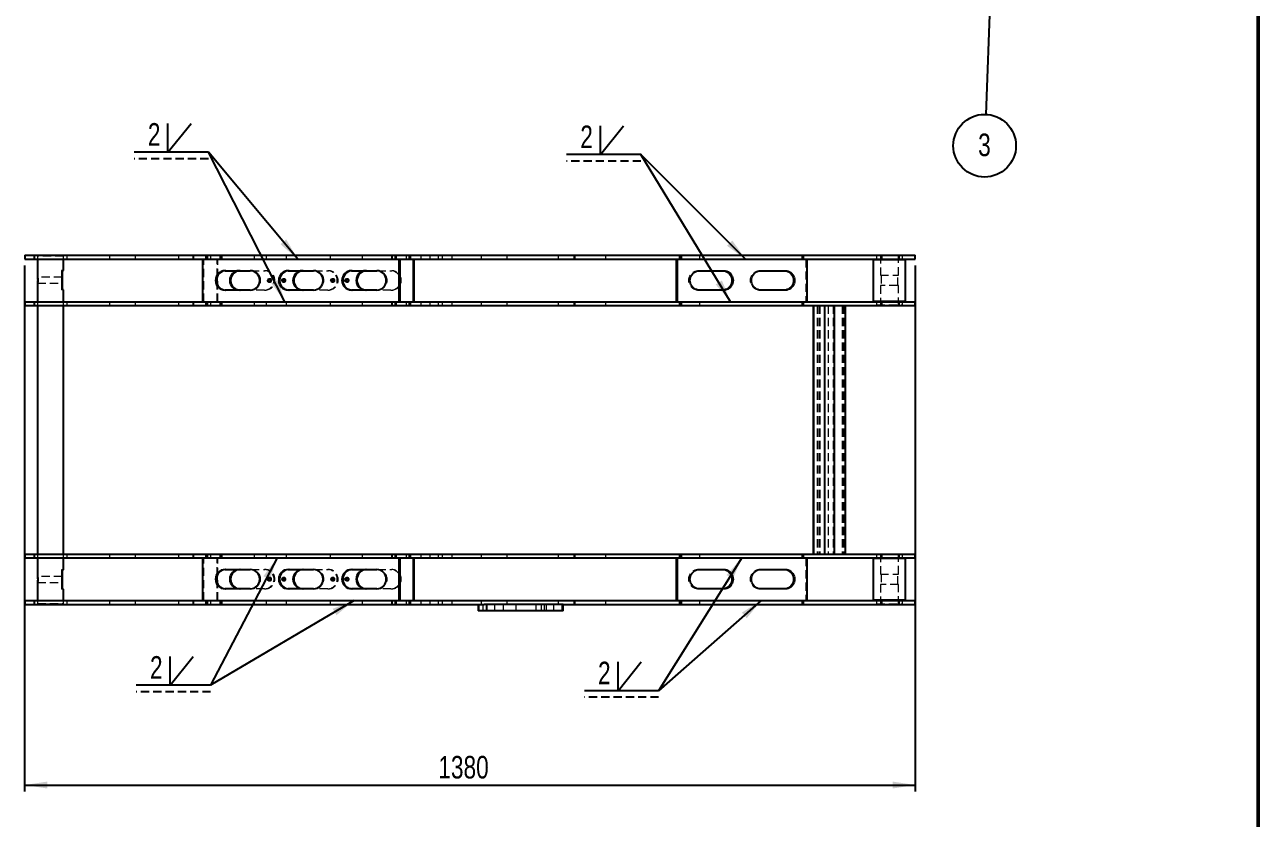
# Model space of a CAD drawing. Header units: millimetres. Extents: x 0 to 1847, y 0 to 674.
# Drawn here: x 396.8 to 588, y 145.8 to 268.8 of the extents above; entities that cross this region are included whole.
import ezdxf

# ---------------------------------------------------------------- set-up
doc = ezdxf.new("R2010")
doc.units = ezdxf.units.MM
doc.linetypes.add('HIDDEN', pattern=[1.905, 1.27, -0.635])
doc.layers.add('FORMATO', color=7, linetype='Continuous')
doc.styles.add('SLDTEXTSTYLE0', font='TXT', dxfattribs={"width": 0.75})
doc.dimstyles.new('SLDDIMSTYLE0', dxfattribs={"dimtxt": 3.5, "dimasz": 3.5, "dimexe": 0, "dimexo": 0.0625, "dimgap": 0.875, "dimtad": 1, "dimdec": 1, "dimlfac": 10, "dimrnd": 1e-09, "dimzin": 12, "dimdsep": 46, "dimtxsty": 'SLDTEXTSTYLE0', "dimsah": 1, "dimcen": 0.09, "dimadec": 0, "dimazin": 3, "dimtfac": 1, "dimtdec": 1, "dimtofl": 0, "dimtmove": 0, "dimatfit": 3, "dimfxl": 1, "dimfrac": 2, "dimtolj": 1, "dimtzin": 12, "dimarcsym": 0})
doc.dimstyles.new('SLDDIMSTYLE2', dxfattribs={"dimtxt": 0.18, "dimasz": 3.5, "dimexe": 0, "dimexo": 0.0625, "dimgap": 0, "dimtad": 0, "dimtih": 1, "dimtoh": 1, "dimdec": 0, "dimrnd": 1e-09, "dimzin": 0, "dimdsep": 46, "dimtxsty": 'Standard', "dimsah": 1, "dimcen": 0.09, "dimadec": 0, "dimazin": 0, "dimtfac": 3.5, "dimtdec": 0, "dimtofl": 0, "dimtmove": 0, "dimatfit": 3, "dimfxl": 1, "dimfrac": 2, "dimtolj": 1, "dimtzin": 0, "dimarcsym": 0})

# ---------------------------------------------------------------- blocks, each defined once
blk = doc.blocks.new('SW_NOTE_0_10')
at = {"layer": 'FORMATO', "color": 0}
blk.add_circle((-0.18, -4.85), 4.86, dxfattribs=at)
at = {"layer": 'FORMATO', "color": 0, "insert": (-0.21, -2.97), "char_height": 3.5, "attachment_point": 2, "style": 'SLDTEXTSTYLE0'}
blk.add_mtext('3', dxfattribs=at)
blk = doc.blocks.new('_D_10')
at = {"layer": 'FORMATO', "color": 7, "transparency": 16777216}
for p, q in [((396.81, 231.43), (396.81, 149.93)), ((534.81, 231.43), (534.81, 149.93)), ((396.81, 150.93), (534.81, 150.93))]:
    blk.add_line(p, q, dxfattribs=at)
for points in [[(396.81, 150.93), (400.31, 150.39), (400.31, 151.46)], [(534.81, 150.93), (531.31, 151.46), (531.31, 150.39)]]:
    blk.add_solid(points, dxfattribs=at)
at = {"layer": 'FORMATO', "color": 7, "transparency": 16777216, "insert": (460.91, 155.44), "char_height": 3.5, "attachment_point": 1, "style": 'SLDTEXTSTYLE0'}
blk.add_mtext('1380', dxfattribs=at)
blk = doc.blocks.new('SW_SYMBOL_WELD_BUSB')
at = {"layer": 'FORMATO', "color": 0}
for q in [(200, 1000), (1000, 1000)]:
    blk.add_line((200, 0), q, dxfattribs=at)
blk = doc.blocks.new('SW_WELDSYMBOL_22')
at = {"layer": 'FORMATO', "color": 0}
blk.add_line((0, 0), (-11.51, 0), dxfattribs=at)
at = {"layer": 'FORMATO', "color": 0, "linetype": 'HIDDEN'}
blk.add_line((0, -1), (-11.51, -1), dxfattribs=at)
at = {"layer": 'FORMATO', "color": 0, "xscale": 0.004470703125, "yscale": 0.004470703125, "zscale": 0.004470703125}
blk.add_blockref('SW_SYMBOL_WELD_BUSB', (-7.17, 0), dxfattribs=at)
at = {"layer": 'FORMATO', "color": 0, "insert": (-9.39, 4.51), "char_height": 3.5, "attachment_point": 1, "style": 'SLDTEXTSTYLE0'}
blk.add_mtext('2', dxfattribs=at)
blk = doc.blocks.new('SW_WELDSYMBOL_23')
at = {"layer": 'FORMATO', "color": 0}
blk.add_line((0, 0), (-11.51, 0), dxfattribs=at)
at = {"layer": 'FORMATO', "color": 0, "linetype": 'HIDDEN'}
blk.add_line((0, -1), (-11.51, -1), dxfattribs=at)
at = {"layer": 'FORMATO', "color": 0, "xscale": 0.004470703125, "yscale": 0.004470703125, "zscale": 0.004470703125}
blk.add_blockref('SW_SYMBOL_WELD_BUSB', (-7.17, 0), dxfattribs=at)
at = {"layer": 'FORMATO', "color": 0, "insert": (-9.39, 4.51), "char_height": 3.5, "attachment_point": 1, "style": 'SLDTEXTSTYLE0'}
blk.add_mtext('2', dxfattribs=at)
blk = doc.blocks.new('SW_WELDSYMBOL_24')
at = {"layer": 'FORMATO', "color": 0}
blk.add_line((0, 0), (-11.51, 0), dxfattribs=at)
at = {"layer": 'FORMATO', "color": 0, "linetype": 'HIDDEN'}
blk.add_line((0, -1), (-11.51, -1), dxfattribs=at)
at = {"layer": 'FORMATO', "color": 0, "xscale": 0.004470703125, "yscale": 0.004470703125, "zscale": 0.004470703125}
blk.add_blockref('SW_SYMBOL_WELD_BUSB', (-7.17, 0), dxfattribs=at)
at = {"layer": 'FORMATO', "color": 0, "insert": (-9.39, 4.51), "char_height": 3.5, "attachment_point": 1, "style": 'SLDTEXTSTYLE0'}
blk.add_mtext('2', dxfattribs=at)
blk = doc.blocks.new('SW_WELDSYMBOL_25')
at = {"layer": 'FORMATO', "color": 0}
blk.add_line((0, 0), (-11.51, 0), dxfattribs=at)
at = {"layer": 'FORMATO', "color": 0, "linetype": 'HIDDEN'}
blk.add_line((0, -1), (-11.51, -1), dxfattribs=at)
at = {"layer": 'FORMATO', "color": 0, "xscale": 0.004470703125, "yscale": 0.004470703125, "zscale": 0.004470703125}
blk.add_blockref('SW_SYMBOL_WELD_BUSB', (-7.17, 0), dxfattribs=at)
at = {"layer": 'FORMATO', "color": 0, "insert": (-9.39, 4.51), "char_height": 3.5, "attachment_point": 1, "style": 'SLDTEXTSTYLE0'}
blk.add_mtext('2', dxfattribs=at)

msp = doc.modelspace()

# ---------------------------------------------------------------- linework, layer by layer
at = {"color": 7, "linetype": 'Continuous', "lineweight": 25}
for p, q in [((396.813, 233.026), (396.813, 232.426)), ((396.813, 233.026), (398.267, 233.026)), ((396.813, 232.426), (398.267, 232.426)), ((398.267, 233.026), (398.267, 232.426)), ((398.267, 233.026), (422.945, 233.026)), ((398.267, 232.426), (422.945, 232.426)), ((398.813, 232.426), (398.813, 229.568)), ((402.813, 230.676), (402.813, 232.426)), ((422.945, 233.026), (422.945, 232.426)), ((422.945, 233.026), (453.704, 233.026)), ((422.945, 232.426), (453.704, 232.426)), ((424.43, 225.826), (424.43, 232.426)), ((453.704, 233.026), (453.704, 232.426)), ((453.704, 233.026), (482.021, 233.026)), ((453.704, 232.426), (482.021, 232.426)), ((454.804, 232.426), (454.804, 225.826)), ((454.924, 232.426), (454.924, 225.826)), ((457.004, 232.426), (457.004, 225.826)), ((457.124, 232.426), (457.124, 225.826)), ((482.021, 233.026), (482.021, 232.426)), ((482.021, 233.026), (532.277, 233.026)), ((482.021, 232.426), (532.277, 232.426)), ((497.813, 225.826), (497.813, 232.426)), ((497.993, 225.826), (497.993, 232.426)), ((518.026, 232.426), (518.026, 225.826)), ((528.413, 232.426), (528.313, 232.326)), ((528.313, 232.326), (528.313, 225.926)), ((533.313, 232.326), (528.313, 232.326)), ((532.277, 233.026), (532.277, 232.426)), ((532.277, 233.026), (534.813, 233.026)), ((532.277, 232.426), (534.813, 232.426)), ((533.313, 232.326), (533.213, 232.426)), ((533.313, 225.926), (533.313, 232.326)), ((534.813, 232.426), (534.813, 233.026)), ((402.697, 227.676), (402.697, 230.676)), ((402.697, 230.676), (402.813, 230.676)), ((426.631, 228.53), (426.631, 229.722)), ((427.86, 230.626), (431.779, 230.626)), ((437.658, 230.626), (441.577, 230.626)), ((447.455, 230.626), (451.375, 230.626)), ((501.332, 230.626), (505.148, 230.626)), ((510.871, 230.626), (514.687, 230.626)), ((398.813, 228.788), (398.813, 225.826)), ((402.813, 227.676), (402.697, 227.676)), ((402.813, 225.826), (402.813, 227.676)), ((431.779, 227.626), (427.86, 227.626)), ((441.577, 227.626), (437.658, 227.626)), ((451.375, 227.626), (447.455, 227.626)), ((505.148, 227.626), (501.332, 227.626)), ((514.687, 227.626), (510.871, 227.626)), ((396.813, 225.826), (396.813, 225.226)), ((396.813, 225.826), (398.267, 225.826)), ((398.267, 225.826), (398.267, 225.226)), ((398.267, 225.826), (422.945, 225.826)), ((422.945, 225.826), (422.945, 225.226)), ((422.945, 225.826), (453.704, 225.826)), ((453.704, 225.826), (453.704, 225.226)), ((453.704, 225.826), (482.021, 225.826)), ((482.021, 225.826), (482.021, 225.226)), ((482.021, 225.826), (532.277, 225.826)), ((528.313, 225.926), (528.413, 225.826)), ((528.313, 225.926), (533.014, 225.926)), ((532.277, 225.826), (532.277, 225.226)), ((532.277, 225.826), (534.813, 225.826)), ((533.014, 225.926), (533.313, 225.926)), ((533.213, 225.826), (533.313, 225.926)), ((534.813, 225.226), (534.813, 225.826)), ((396.813, 225.226), (398.267, 225.226)), ((398.267, 225.226), (422.945, 225.226)), ((398.813, 225.226), (398.813, 186.726)), ((402.813, 186.726), (402.813, 225.226)), ((422.945, 225.226), (453.704, 225.226)), ((453.704, 225.226), (482.021, 225.226)), ((482.021, 225.226), (532.277, 225.226)), ((519.008, 225.226), (519.008, 186.726)), ((519.063, 225.226), (519.063, 186.726)), ((520.743, 225.226), (520.743, 186.726)), ((522.248, 225.226), (522.248, 186.726)), ((523.965, 225.226), (523.965, 186.726)), ((532.277, 225.226), (534.813, 225.226)), ((396.813, 186.726), (396.813, 186.126)), ((396.813, 186.726), (398.267, 186.726)), ((396.813, 186.126), (398.267, 186.126)), ((398.267, 186.726), (398.267, 186.126)), ((398.267, 186.726), (422.945, 186.726)), ((398.267, 186.126), (422.945, 186.126)), ((398.813, 186.126), (398.813, 183.168)), ((402.813, 184.276), (402.813, 186.126)), ((422.945, 186.726), (422.945, 186.126)), ((422.945, 186.726), (453.704, 186.726)), ((422.945, 186.126), (453.704, 186.126)), ((424.43, 179.526), (424.43, 186.126)), ((453.704, 186.726), (453.704, 186.126)), ((453.704, 186.726), (482.021, 186.726)), ((453.704, 186.126), (482.021, 186.126)), ((454.804, 186.126), (454.804, 179.526)), ((454.924, 186.126), (454.924, 179.526)), ((457.004, 186.126), (457.004, 179.526)), ((457.124, 186.126), (457.124, 179.526)), ((482.021, 186.726), (482.021, 186.126)), ((482.021, 186.726), (532.277, 186.726)), ((482.021, 186.126), (532.277, 186.126)), ((497.813, 179.526), (497.813, 186.126)), ((497.993, 179.526), (497.993, 186.126)), ((518.026, 186.126), (518.026, 179.526)), ((528.413, 186.126), (528.313, 186.026)), ((528.313, 186.026), (528.313, 179.626)), ((533.313, 186.026), (528.313, 186.026)), ((532.277, 186.726), (532.277, 186.126)), ((532.277, 186.726), (534.813, 186.726)), ((532.277, 186.126), (534.813, 186.126)), ((533.313, 186.026), (533.213, 186.126)), ((533.313, 179.626), (533.313, 186.026)), ((534.813, 186.126), (534.813, 186.726)), ((402.697, 181.276), (402.697, 184.276)), ((402.697, 184.276), (402.813, 184.276)), ((427.86, 184.326), (431.779, 184.326)), ((437.658, 184.326), (441.577, 184.326)), ((447.455, 184.326), (451.375, 184.326)), ((501.332, 184.326), (505.148, 184.326)), ((510.871, 184.326), (514.687, 184.326)), ((398.813, 182.388), (398.813, 179.526)), ((426.631, 182.23), (426.631, 183.422)), ((402.813, 181.276), (402.697, 181.276)), ((402.813, 179.526), (402.813, 181.276)), ((431.779, 181.326), (427.86, 181.326)), ((441.577, 181.326), (437.658, 181.326)), ((451.375, 181.326), (447.455, 181.326)), ((505.148, 181.326), (501.332, 181.326)), ((514.687, 181.326), (510.871, 181.326)), ((396.813, 179.526), (396.813, 178.926)), ((396.813, 179.526), (398.267, 179.526)), ((396.813, 178.926), (398.267, 178.926)), ((398.267, 179.526), (398.267, 178.926)), ((398.267, 179.526), (422.945, 179.526)), ((398.267, 178.926), (422.945, 178.926)), ((422.945, 179.526), (422.945, 178.926)), ((422.945, 179.526), (453.704, 179.526)), ((422.945, 178.926), (453.704, 178.926)), ((453.704, 179.526), (453.704, 178.926)), ((453.704, 179.526), (482.021, 179.526)), ((453.704, 178.926), (468.017, 178.926)), ((467.087, 178.926), (467.087, 177.926)), ((467.111, 177.926), (467.087, 177.926)), ((467.111, 178.926), (467.111, 177.926)), ((468.405, 177.926), (467.111, 177.926)), ((468.405, 178.926), (468.017, 178.926)), ((468.405, 177.926), (468.405, 178.926)), ((480.264, 178.926), (468.405, 178.926)), ((480.264, 177.926), (468.405, 177.926)), ((480.264, 177.926), (480.264, 178.926)), ((480.264, 178.926), (482.021, 178.926)), ((482.021, 179.526), (482.021, 178.926)), ((482.021, 179.526), (532.277, 179.526)), ((482.021, 178.926), (532.277, 178.926)), ((528.313, 179.626), (528.413, 179.526)), ((528.313, 179.626), (533.313, 179.626)), ((532.277, 179.526), (532.277, 178.926)), ((532.277, 179.526), (534.813, 179.526)), ((532.277, 178.926), (534.813, 178.926)), ((533.213, 179.526), (533.313, 179.626)), ((534.813, 178.926), (534.813, 179.526))]:
    msp.add_line(p, q, dxfattribs=at)
at = {"color": 7, "linetype": 'HIDDEN', "lineweight": 18}
for p, q in [((398.813, 233.026), (398.813, 232.426)), ((398.913, 232.976), (398.813, 232.876)), ((402.813, 232.876), (398.813, 232.876)), ((398.813, 232.876), (398.813, 232.426)), ((398.913, 232.976), (402.713, 232.976)), ((402.813, 232.876), (402.713, 232.976)), ((402.813, 232.426), (402.813, 233.026)), ((402.813, 232.426), (402.813, 232.876)), ((403.328, 233.026), (403.328, 232.426)), ((409.977, 233.026), (409.977, 232.426)), ((413.977, 232.426), (413.977, 233.026)), ((420.641, 233.026), (420.641, 232.426)), ((424.55, 225.826), (424.55, 232.426)), ((424.91, 232.426), (424.91, 233.026)), ((425.018, 233.026), (425.018, 232.426)), ((425.05, 232.426), (425.05, 233.026)), ((425.138, 233.026), (425.138, 232.426)), ((425.641, 232.426), (425.641, 233.026)), ((426.631, 229.722), (426.631, 232.426)), ((426.751, 225.826), (426.751, 232.426)), ((427.111, 232.426), (427.111, 233.026)), ((427.219, 233.026), (427.219, 232.426)), ((427.251, 232.426), (427.251, 233.026)), ((427.339, 233.026), (427.339, 232.426)), ((432.399, 233.026), (432.399, 232.426)), ((434.297, 232.426), (434.297, 233.026)), ((437.399, 232.426), (437.399, 233.026)), ((444.156, 233.026), (444.156, 232.426)), ((449.156, 232.426), (449.156, 233.026)), ((454.216, 232.426), (454.216, 233.026)), ((454.304, 232.426), (454.304, 233.026)), ((454.336, 232.426), (454.336, 233.026)), ((454.444, 232.426), (454.444, 233.026)), ((455.914, 233.026), (455.914, 232.426)), ((456.416, 232.426), (456.416, 233.026)), ((456.504, 232.426), (456.504, 233.026)), ((456.536, 232.426), (456.536, 233.026)), ((456.644, 232.426), (456.644, 233.026)), ((458.173, 233.026), (458.173, 232.426)), ((459.621, 232.426), (459.621, 233.026)), ((460.914, 232.426), (460.914, 233.026)), ((461.516, 233.026), (461.516, 232.426)), ((463.035, 232.426), (463.035, 233.026)), ((467.573, 233.026), (467.573, 232.426)), ((471.573, 232.426), (471.573, 233.026)), ((479.482, 233.026), (479.482, 232.426)), ((481.982, 232.426), (481.982, 233.026)), ((486.832, 233.026), (486.832, 232.426)), ((498.275, 232.426), (498.275, 233.026)), ((498.385, 233.026), (498.385, 232.426)), ((498.485, 232.426), (498.485, 233.026)), ((498.565, 233.026), (498.565, 232.426)), ((501.359, 233.026), (501.359, 232.426)), ((517.273, 232.426), (517.273, 233.026)), ((517.354, 232.426), (517.354, 233.026)), ((517.453, 232.426), (517.453, 233.026)), ((517.564, 232.426), (517.564, 233.026)), ((517.845, 232.426), (517.845, 225.826)), ((528.913, 233.026), (528.813, 232.926)), ((528.813, 233.026), (528.813, 232.426)), ((532.813, 232.926), (528.813, 232.926)), ((528.813, 232.926), (528.813, 232.426)), ((529.413, 233.026), (529.413, 229.926)), ((529.613, 233.026), (529.613, 232.426)), ((532.213, 229.926), (532.213, 233.026)), ((532.813, 232.926), (532.713, 233.026)), ((532.813, 232.426), (532.813, 233.026)), ((532.813, 232.426), (532.813, 232.926)), ((402.603, 229.626), (398.825, 229.626)), ((402.509, 230.676), (402.509, 227.676)), ((402.697, 230.676), (402.509, 230.676)), ((431.779, 230.626), (431.899, 230.626)), ((431.899, 230.626), (433.979, 230.626)), ((433.979, 230.626), (434.099, 230.626)), ((441.577, 230.626), (441.697, 230.626)), ((441.697, 230.626), (443.777, 230.626)), ((443.777, 230.626), (443.897, 230.626)), ((451.375, 230.626), (451.495, 230.626)), ((451.495, 230.626), (453.575, 230.626)), ((453.575, 230.626), (453.695, 230.626)), ((501.332, 230.626), (501.152, 230.626)), ((510.871, 230.626), (510.691, 230.626)), ((529.413, 229.926), (532.213, 229.926)), ((529.538, 229.926), (529.538, 228.326)), ((532.088, 228.326), (532.088, 229.926)), ((398.825, 228.726), (402.603, 228.726)), ((402.697, 227.676), (402.509, 227.676)), ((426.631, 225.826), (426.631, 228.53)), ((431.779, 227.626), (431.899, 227.626)), ((433.979, 227.626), (431.899, 227.626)), ((433.979, 227.626), (434.099, 227.626)), ((434.838, 229.376), (434.718, 229.376)), ((434.718, 228.876), (434.838, 228.876)), ((437.039, 229.376), (436.919, 229.376)), ((436.919, 228.876), (437.039, 228.876)), ((441.577, 227.626), (441.697, 227.626)), ((443.777, 227.626), (441.697, 227.626)), ((443.777, 227.626), (443.897, 227.626)), ((444.636, 229.376), (444.516, 229.376)), ((444.516, 228.876), (444.636, 228.876)), ((446.837, 229.376), (446.717, 229.376)), ((446.717, 228.876), (446.837, 228.876)), ((451.375, 227.626), (451.495, 227.626)), ((453.575, 227.626), (451.495, 227.626)), ((453.575, 227.626), (453.695, 227.626)), ((501.332, 227.626), (501.152, 227.626)), ((510.871, 227.626), (510.691, 227.626)), ((532.046, 228.326), (529.413, 228.326)), ((529.413, 228.326), (529.413, 225.226)), ((532.213, 228.326), (532.046, 228.326)), ((532.213, 225.226), (532.213, 228.326)), ((398.813, 225.826), (398.813, 225.226)), ((398.813, 225.826), (398.813, 225.226)), ((402.813, 225.226), (402.813, 225.826)), ((402.813, 225.226), (402.813, 225.826)), ((403.328, 225.826), (403.328, 225.226)), ((409.977, 225.826), (409.977, 225.226)), ((413.977, 225.226), (413.977, 225.826)), ((420.641, 225.826), (420.641, 225.226)), ((424.91, 225.226), (424.91, 225.826)), ((425.018, 225.826), (425.018, 225.226)), ((425.05, 225.226), (425.05, 225.826)), ((425.138, 225.826), (425.138, 225.226)), ((425.641, 225.226), (425.641, 225.826)), ((427.111, 225.226), (427.111, 225.826)), ((427.219, 225.826), (427.219, 225.226)), ((427.251, 225.226), (427.251, 225.826)), ((427.339, 225.826), (427.339, 225.226)), ((432.399, 225.826), (432.399, 225.226)), ((434.297, 225.226), (434.297, 225.826)), ((437.399, 225.226), (437.399, 225.826)), ((444.156, 225.826), (444.156, 225.226)), ((449.156, 225.226), (449.156, 225.826)), ((454.216, 225.226), (454.216, 225.826)), ((454.304, 225.226), (454.304, 225.826)), ((454.336, 225.226), (454.336, 225.826)), ((454.444, 225.226), (454.444, 225.826)), ((455.914, 225.826), (455.914, 225.226)), ((456.416, 225.226), (456.416, 225.826)), ((456.504, 225.226), (456.504, 225.826)), ((456.536, 225.226), (456.536, 225.826)), ((456.644, 225.226), (456.644, 225.826)), ((458.173, 225.826), (458.173, 225.226)), ((459.621, 225.226), (459.621, 225.826)), ((460.914, 225.226), (460.914, 225.826)), ((461.516, 225.826), (461.516, 225.226)), ((463.035, 225.226), (463.035, 225.826)), ((467.573, 225.826), (467.573, 225.226)), ((471.573, 225.226), (471.573, 225.826)), ((479.482, 225.826), (479.482, 225.226)), ((481.982, 225.226), (481.982, 225.826)), ((486.832, 225.826), (486.832, 225.226)), ((498.275, 225.226), (498.275, 225.826)), ((498.385, 225.826), (498.385, 225.226)), ((498.485, 225.226), (498.485, 225.826)), ((498.565, 225.826), (498.565, 225.226)), ((501.359, 225.826), (501.359, 225.226)), ((517.273, 225.226), (517.273, 225.826)), ((517.354, 225.226), (517.354, 225.826)), ((517.453, 225.226), (517.453, 225.826)), ((517.564, 225.226), (517.564, 225.826)), ((528.813, 225.826), (528.813, 225.326)), ((528.813, 225.826), (528.813, 225.226)), ((529.613, 225.826), (529.613, 225.226)), ((532.813, 225.326), (532.813, 225.826)), ((532.813, 225.226), (532.813, 225.826)), ((519.608, 225.226), (519.608, 186.726)), ((519.636, 225.226), (519.636, 186.726)), ((519.848, 225.226), (519.848, 186.726)), ((520.028, 225.226), (520.028, 186.726)), ((521.316, 225.226), (521.316, 186.726)), ((522.068, 225.226), (522.068, 186.726)), ((523.473, 225.226), (523.473, 186.726)), ((523.653, 225.226), (523.653, 186.726)), ((523.785, 225.226), (523.785, 186.726)), ((528.813, 225.326), (532.813, 225.326)), ((528.813, 225.326), (528.913, 225.226)), ((532.713, 225.226), (532.813, 225.326)), ((398.813, 186.726), (398.813, 186.126)), ((398.813, 186.726), (398.813, 186.126)), ((402.813, 186.126), (402.813, 186.726)), ((402.813, 186.126), (402.813, 186.726)), ((403.328, 186.726), (403.328, 186.126)), ((409.977, 186.726), (409.977, 186.126)), ((413.977, 186.126), (413.977, 186.726)), ((420.641, 186.726), (420.641, 186.126)), ((424.55, 179.526), (424.55, 186.126)), ((424.91, 186.126), (424.91, 186.726)), ((425.018, 186.726), (425.018, 186.126)), ((425.05, 186.126), (425.05, 186.726)), ((425.138, 186.726), (425.138, 186.126)), ((425.641, 186.126), (425.641, 186.726)), ((426.631, 183.422), (426.631, 186.126)), ((426.751, 179.526), (426.751, 186.126)), ((427.111, 186.126), (427.111, 186.726)), ((427.219, 186.726), (427.219, 186.126)), ((427.251, 186.126), (427.251, 186.726)), ((427.339, 186.726), (427.339, 186.126)), ((432.399, 186.726), (432.399, 186.126)), ((434.297, 186.126), (434.297, 186.726)), ((437.399, 186.126), (437.399, 186.726)), ((444.156, 186.726), (444.156, 186.126)), ((449.156, 186.126), (449.156, 186.726)), ((454.216, 186.126), (454.216, 186.726)), ((454.304, 186.126), (454.304, 186.726)), ((454.336, 186.126), (454.336, 186.726)), ((454.444, 186.126), (454.444, 186.726)), ((455.914, 186.726), (455.914, 186.126)), ((456.416, 186.126), (456.416, 186.726)), ((456.504, 186.126), (456.504, 186.726)), ((456.536, 186.126), (456.536, 186.726)), ((456.644, 186.126), (456.644, 186.726)), ((458.173, 186.726), (458.173, 186.126)), ((459.621, 186.126), (459.621, 186.726)), ((460.914, 186.126), (460.914, 186.726)), ((461.516, 186.726), (461.516, 186.126)), ((463.035, 186.126), (463.035, 186.726)), ((467.573, 186.726), (467.573, 186.126)), ((471.573, 186.126), (471.573, 186.726)), ((479.482, 186.726), (479.482, 186.126)), ((481.982, 186.126), (481.982, 186.726)), ((486.832, 186.726), (486.832, 186.126)), ((498.275, 186.126), (498.275, 186.726)), ((498.385, 186.726), (498.385, 186.126)), ((498.485, 186.126), (498.485, 186.726)), ((498.565, 186.726), (498.565, 186.126)), ((501.359, 186.726), (501.359, 186.126)), ((517.273, 186.126), (517.273, 186.726)), ((517.354, 186.126), (517.354, 186.726)), ((517.453, 186.126), (517.453, 186.726)), ((517.564, 186.126), (517.564, 186.726)), ((517.845, 186.126), (517.845, 179.526)), ((528.913, 186.726), (528.813, 186.626)), ((528.813, 186.726), (528.813, 186.126)), ((532.813, 186.626), (528.813, 186.626)), ((528.813, 186.626), (528.813, 186.126)), ((529.413, 186.726), (529.413, 183.626)), ((529.613, 186.726), (529.613, 186.126)), ((532.213, 183.626), (532.213, 186.726)), ((532.813, 186.626), (532.713, 186.726)), ((532.813, 186.126), (532.813, 186.726)), ((532.813, 186.126), (532.813, 186.626)), ((402.509, 184.276), (402.509, 181.276)), ((402.697, 184.276), (402.509, 184.276)), ((431.779, 184.326), (431.899, 184.326)), ((431.899, 184.326), (433.979, 184.326)), ((433.979, 184.326), (434.099, 184.326)), ((441.577, 184.326), (441.697, 184.326)), ((441.697, 184.326), (443.777, 184.326)), ((443.777, 184.326), (443.897, 184.326)), ((451.375, 184.326), (451.495, 184.326)), ((451.495, 184.326), (453.575, 184.326)), ((453.575, 184.326), (453.695, 184.326)), ((501.332, 184.326), (501.152, 184.326)), ((510.871, 184.326), (510.691, 184.326)), ((529.413, 183.626), (532.213, 183.626)), ((529.538, 183.626), (529.538, 182.026)), ((532.088, 182.026), (532.088, 183.626)), ((402.603, 183.226), (398.825, 183.226)), ((398.825, 182.326), (402.603, 182.326)), ((426.631, 179.526), (426.631, 182.23)), ((434.838, 183.076), (434.718, 183.076)), ((434.718, 182.576), (434.838, 182.576)), ((437.039, 183.076), (436.919, 183.076)), ((436.919, 182.576), (437.039, 182.576)), ((444.636, 183.076), (444.516, 183.076)), ((444.516, 182.576), (444.636, 182.576)), ((446.837, 183.076), (446.717, 183.076)), ((446.717, 182.576), (446.837, 182.576)), ((532.213, 182.026), (529.413, 182.026)), ((529.413, 182.026), (529.413, 178.926)), ((532.213, 178.926), (532.213, 182.026)), ((402.697, 181.276), (402.509, 181.276)), ((431.779, 181.326), (431.899, 181.326)), ((433.979, 181.326), (431.899, 181.326)), ((433.979, 181.326), (434.099, 181.326)), ((441.577, 181.326), (441.697, 181.326)), ((443.777, 181.326), (441.697, 181.326)), ((443.777, 181.326), (443.897, 181.326)), ((451.375, 181.326), (451.495, 181.326)), ((453.575, 181.326), (451.495, 181.326)), ((453.575, 181.326), (453.695, 181.326)), ((501.332, 181.326), (501.152, 181.326)), ((510.871, 181.326), (510.691, 181.326)), ((398.813, 179.526), (398.813, 179.076)), ((398.813, 179.526), (398.813, 178.926)), ((398.813, 179.076), (402.813, 179.076)), ((398.813, 179.076), (398.913, 178.976)), ((402.713, 178.976), (398.913, 178.976)), ((402.713, 178.976), (402.813, 179.076)), ((402.813, 179.076), (402.813, 179.526)), ((402.813, 178.926), (402.813, 179.526)), ((403.328, 179.526), (403.328, 178.926)), ((409.977, 179.526), (409.977, 178.926)), ((413.977, 178.926), (413.977, 179.526)), ((420.641, 179.526), (420.641, 178.926)), ((424.91, 178.926), (424.91, 179.526)), ((425.018, 179.526), (425.018, 178.926)), ((425.05, 178.926), (425.05, 179.526)), ((425.138, 179.526), (425.138, 178.926)), ((425.641, 178.926), (425.641, 179.526)), ((427.111, 178.926), (427.111, 179.526)), ((427.219, 179.526), (427.219, 178.926)), ((427.251, 178.926), (427.251, 179.526)), ((427.339, 179.526), (427.339, 178.926)), ((432.399, 179.526), (432.399, 178.926)), ((434.297, 178.926), (434.297, 179.526)), ((437.399, 178.926), (437.399, 179.526)), ((444.156, 179.526), (444.156, 178.926)), ((449.156, 178.926), (449.156, 179.526)), ((454.216, 178.926), (454.216, 179.526)), ((454.304, 178.926), (454.304, 179.526)), ((454.336, 178.926), (454.336, 179.526)), ((454.444, 178.926), (454.444, 179.526)), ((455.914, 179.526), (455.914, 178.926)), ((456.416, 178.926), (456.416, 179.526)), ((456.504, 178.926), (456.504, 179.526)), ((456.536, 178.926), (456.536, 179.526)), ((456.644, 178.926), (456.644, 179.526)), ((458.173, 179.526), (458.173, 178.926)), ((459.621, 178.926), (459.621, 179.526)), ((460.914, 178.926), (460.914, 179.526)), ((461.516, 179.526), (461.516, 178.926)), ((463.035, 178.926), (463.035, 179.526)), ((467.573, 179.526), (467.573, 178.926)), ((467.871, 177.926), (467.871, 178.926)), ((469.632, 178.926), (469.632, 177.926)), ((470.982, 177.926), (470.982, 178.926)), ((471.573, 178.926), (471.573, 179.526)), ((472.911, 178.926), (472.911, 177.926)), ((476.036, 178.926), (476.036, 177.926)), ((476.911, 177.926), (476.911, 178.926)), ((477.386, 177.926), (477.386, 178.926)), ((477.636, 178.926), (477.636, 177.926)), ((478.828, 177.926), (478.828, 178.926)), ((479.482, 179.526), (479.482, 178.926)), ((480.123, 177.926), (480.123, 178.926)), ((481.982, 178.926), (481.982, 179.526)), ((486.832, 179.526), (486.832, 178.926)), ((498.275, 178.926), (498.275, 179.526)), ((498.385, 179.526), (498.385, 178.926)), ((498.485, 178.926), (498.485, 179.526)), ((498.565, 179.526), (498.565, 178.926)), ((501.359, 179.526), (501.359, 178.926)), ((517.273, 178.926), (517.273, 179.526)), ((517.354, 178.926), (517.354, 179.526)), ((517.453, 178.926), (517.453, 179.526)), ((517.564, 178.926), (517.564, 179.526)), ((528.813, 179.526), (528.813, 179.026)), ((528.813, 179.526), (528.813, 178.926)), ((528.813, 179.026), (532.813, 179.026)), ((528.813, 179.026), (528.913, 178.926)), ((529.613, 179.526), (529.613, 178.926)), ((532.713, 178.926), (532.813, 179.026)), ((532.813, 179.026), (532.813, 179.526)), ((532.813, 178.926), (532.813, 179.526))]:
    msp.add_line(p, q, dxfattribs=at)
at = {"color": 7, "linetype": 'HIDDEN', "lineweight": 18, "flags": 128}
for points in [[(402.603, 228.726), (402.589, 228.744), (402.577, 228.797), (402.566, 228.881), (402.559, 228.989), (402.555, 229.112), (402.555, 229.24), (402.559, 229.363), (402.566, 229.471), (402.577, 229.554), (402.589, 229.608), (402.603, 229.626), (402.617, 229.608), (402.629, 229.554), (402.64, 229.471), (402.647, 229.363), (402.651, 229.24), (402.651, 229.112), (402.647, 228.989), (402.64, 228.881), (402.629, 228.797), (402.617, 228.744), (402.603, 228.726)], [(501.152, 227.626), (500.928, 227.644), (500.71, 227.699), (500.502, 227.789), (500.311, 227.912), (500.14, 228.065), (499.994, 228.244), (499.877, 228.445), (499.791, 228.662), (499.739, 228.891), (499.721, 229.126), (499.739, 229.361), (499.791, 229.589), (499.877, 229.807), (499.994, 230.008), (500.14, 230.187), (500.311, 230.339), (500.502, 230.462), (500.71, 230.552), (500.928, 230.607), (501.152, 230.626)], [(510.691, 227.626), (510.467, 227.644), (510.249, 227.699), (510.041, 227.789), (509.85, 227.912), (509.679, 228.065), (509.533, 228.244), (509.416, 228.445), (509.33, 228.662), (509.278, 228.891), (509.26, 229.126), (509.278, 229.361), (509.33, 229.589), (509.416, 229.807), (509.533, 230.008), (509.679, 230.187), (509.85, 230.339), (510.041, 230.462), (510.249, 230.552), (510.467, 230.607), (510.691, 230.626)], [(501.152, 181.326), (500.928, 181.344), (500.71, 181.399), (500.502, 181.489), (500.311, 181.612), (500.14, 181.765), (499.994, 181.944), (499.877, 182.145), (499.791, 182.362), (499.739, 182.591), (499.721, 182.826), (499.739, 183.061), (499.791, 183.289), (499.877, 183.507), (499.994, 183.708), (500.14, 183.887), (500.311, 184.039), (500.502, 184.162), (500.71, 184.252), (500.928, 184.307), (501.152, 184.326)], [(510.691, 181.326), (510.467, 181.344), (510.249, 181.399), (510.041, 181.489), (509.85, 181.612), (509.679, 181.765), (509.533, 181.944), (509.416, 182.145), (509.33, 182.362), (509.278, 182.591), (509.26, 182.826), (509.278, 183.061), (509.33, 183.289), (509.416, 183.507), (509.533, 183.708), (509.679, 183.887), (509.85, 184.039), (510.041, 184.162), (510.249, 184.252), (510.467, 184.307), (510.691, 184.326)], [(402.603, 182.326), (402.589, 182.344), (402.577, 182.397), (402.566, 182.481), (402.559, 182.589), (402.555, 182.712), (402.555, 182.84), (402.559, 182.963), (402.566, 183.071), (402.577, 183.154), (402.589, 183.208), (402.603, 183.226), (402.617, 183.208), (402.629, 183.154), (402.64, 183.071), (402.647, 182.963), (402.651, 182.84), (402.651, 182.712), (402.647, 182.589), (402.64, 182.481), (402.629, 182.397), (402.617, 182.344), (402.603, 182.326)]]:
    msp.add_lwpolyline(points, dxfattribs=at)
at = {"color": 7, "linetype": 'Continuous', "lineweight": 25, "flags": 128}
for points in [[(501.332, 227.626), (501.108, 227.644), (500.89, 227.699), (500.682, 227.789), (500.491, 227.912), (500.32, 228.065), (500.174, 228.244), (500.057, 228.445), (499.971, 228.662), (499.919, 228.891), (499.901, 229.126), (499.919, 229.361), (499.971, 229.589), (500.057, 229.807), (500.174, 230.008), (500.32, 230.187), (500.491, 230.339), (500.682, 230.462), (500.89, 230.552), (501.108, 230.607), (501.332, 230.626)], [(504.968, 230.626), (505.191, 230.607), (505.41, 230.552), (505.617, 230.462), (505.809, 230.339), (505.979, 230.187), (506.125, 230.008), (506.242, 229.807), (506.328, 229.589), (506.381, 229.361), (506.398, 229.126), (506.381, 228.891), (506.328, 228.662), (506.242, 228.445), (506.125, 228.244), (505.979, 228.065), (505.809, 227.912), (505.617, 227.789), (505.41, 227.699), (505.191, 227.644), (504.968, 227.626)], [(505.148, 230.626), (505.371, 230.607), (505.59, 230.552), (505.797, 230.462), (505.989, 230.339), (506.159, 230.187), (506.305, 230.008), (506.422, 229.807), (506.508, 229.589), (506.561, 229.361), (506.578, 229.126), (506.561, 228.891), (506.508, 228.662), (506.422, 228.445), (506.305, 228.244), (506.159, 228.065), (505.989, 227.912), (505.797, 227.789), (505.59, 227.699), (505.371, 227.644), (505.148, 227.626)], [(510.871, 227.626), (510.647, 227.644), (510.429, 227.699), (510.221, 227.789), (510.03, 227.912), (509.859, 228.065), (509.713, 228.244), (509.596, 228.445), (509.51, 228.662), (509.458, 228.891), (509.44, 229.126), (509.458, 229.361), (509.51, 229.589), (509.596, 229.807), (509.713, 230.008), (509.859, 230.187), (510.03, 230.339), (510.221, 230.462), (510.429, 230.552), (510.647, 230.607), (510.871, 230.626)], [(514.507, 230.626), (514.731, 230.607), (514.949, 230.552), (515.156, 230.462), (515.348, 230.339), (515.519, 230.187), (515.664, 230.008), (515.782, 229.807), (515.868, 229.589), (515.92, 229.361), (515.938, 229.126), (515.92, 228.891), (515.868, 228.662), (515.782, 228.445), (515.664, 228.244), (515.519, 228.065), (515.348, 227.912), (515.156, 227.789), (514.949, 227.699), (514.731, 227.644), (514.507, 227.626)], [(514.687, 230.626), (514.911, 230.607), (515.129, 230.552), (515.336, 230.462), (515.528, 230.339), (515.699, 230.187), (515.844, 230.008), (515.962, 229.807), (516.048, 229.589), (516.1, 229.361), (516.118, 229.126), (516.1, 228.891), (516.048, 228.662), (515.962, 228.445), (515.844, 228.244), (515.699, 228.065), (515.528, 227.912), (515.336, 227.789), (515.129, 227.699), (514.911, 227.644), (514.687, 227.626)], [(501.332, 181.326), (501.108, 181.344), (500.89, 181.399), (500.682, 181.489), (500.491, 181.612), (500.32, 181.765), (500.174, 181.944), (500.057, 182.145), (499.971, 182.362), (499.919, 182.591), (499.901, 182.826), (499.919, 183.061), (499.971, 183.289), (500.057, 183.507), (500.174, 183.708), (500.32, 183.887), (500.491, 184.039), (500.682, 184.162), (500.89, 184.252), (501.108, 184.307), (501.332, 184.326)], [(504.968, 184.326), (505.191, 184.307), (505.41, 184.252), (505.617, 184.162), (505.809, 184.039), (505.979, 183.887), (506.125, 183.708), (506.242, 183.507), (506.328, 183.289), (506.381, 183.061), (506.398, 182.826), (506.381, 182.591), (506.328, 182.362), (506.242, 182.145), (506.125, 181.944), (505.979, 181.765), (505.809, 181.612), (505.617, 181.489), (505.41, 181.399), (505.191, 181.344), (504.968, 181.326)], [(505.148, 184.326), (505.371, 184.307), (505.59, 184.252), (505.797, 184.162), (505.989, 184.039), (506.159, 183.887), (506.305, 183.708), (506.422, 183.507), (506.508, 183.289), (506.561, 183.061), (506.578, 182.826), (506.561, 182.591), (506.508, 182.362), (506.422, 182.145), (506.305, 181.944), (506.159, 181.765), (505.989, 181.612), (505.797, 181.489), (505.59, 181.399), (505.371, 181.344), (505.148, 181.326)], [(510.871, 181.326), (510.647, 181.344), (510.429, 181.399), (510.221, 181.489), (510.03, 181.612), (509.859, 181.765), (509.713, 181.944), (509.596, 182.145), (509.51, 182.362), (509.458, 182.591), (509.44, 182.826), (509.458, 183.061), (509.51, 183.289), (509.596, 183.507), (509.713, 183.708), (509.859, 183.887), (510.03, 184.039), (510.221, 184.162), (510.429, 184.252), (510.647, 184.307), (510.871, 184.326)], [(514.507, 184.326), (514.731, 184.307), (514.949, 184.252), (515.156, 184.162), (515.348, 184.039), (515.519, 183.887), (515.664, 183.708), (515.782, 183.507), (515.868, 183.289), (515.92, 183.061), (515.938, 182.826), (515.92, 182.591), (515.868, 182.362), (515.782, 182.145), (515.664, 181.944), (515.519, 181.765), (515.348, 181.612), (515.156, 181.489), (514.949, 181.399), (514.731, 181.344), (514.507, 181.326)], [(514.687, 184.326), (514.911, 184.307), (515.129, 184.252), (515.336, 184.162), (515.528, 184.039), (515.699, 183.887), (515.844, 183.708), (515.962, 183.507), (516.048, 183.289), (516.1, 183.061), (516.118, 182.826), (516.1, 182.591), (516.048, 182.362), (515.962, 182.145), (515.844, 181.944), (515.699, 181.765), (515.528, 181.612), (515.336, 181.489), (515.129, 181.399), (514.911, 181.344), (514.687, 181.326)]]:
    msp.add_lwpolyline(points, dxfattribs=at)
at = {"color": 7, "linetype": 'Continuous', "lineweight": 25}
for centre in [(434.72, 229.129), (436.92, 229.129), (444.517, 229.129), (446.718, 229.129), (434.72, 182.829), (436.92, 182.829), (444.517, 182.829), (446.718, 182.829)]:
    msp.add_circle(centre, 0.247, dxfattribs=at)
for centre, radius, start, end in [((427.884, 229.126), 1.5, 90.94151, 269.05849), ((428.004, 229.126), 1.5, 90.94151, 269.05849), ((430.085, 229.126), 1.5, 90.94151, 269.05849), ((430.205, 229.126), 1.5, 90.94151, 269.05849), ((431.754, 229.126), 1.5, 270.94151, 89.05849), ((437.682, 229.126), 1.5, 90.94151, 269.05849), ((437.802, 229.126), 1.5, 90.94151, 269.05849), ((439.883, 229.126), 1.5, 90.94151, 269.05849), ((440.003, 229.126), 1.5, 90.94151, 269.05849), ((441.552, 229.126), 1.5, 270.94151, 89.05849), ((447.48, 229.126), 1.5, 90.94151, 269.05849), ((447.6, 229.126), 1.5, 90.94151, 269.05849), ((449.681, 229.126), 1.5, 90.94151, 269.05849), ((449.801, 229.126), 1.5, 90.94151, 269.05849), ((451.35, 229.126), 1.5, 270.94151, 89.05849), ((453.517, 229.126), 1.528, 337.04519, 22.95481), ((434.844, 229.126), 0.251, 105.09408, 254.90592), ((437.044, 229.126), 0.251, 105.09408, 254.90592), ((444.641, 229.126), 0.251, 105.09408, 254.90592), ((446.842, 229.126), 0.251, 105.09408, 254.90592), ((427.884, 182.826), 1.5, 90.94151, 269.05849), ((428.004, 182.826), 1.5, 90.94151, 269.05849), ((430.085, 182.826), 1.5, 90.94151, 269.05849), ((430.205, 182.826), 1.5, 90.94151, 269.05849), ((431.754, 182.826), 1.5, 270.94151, 89.05849), ((437.682, 182.826), 1.5, 90.94151, 269.05849), ((437.802, 182.826), 1.5, 90.94151, 269.05849), ((439.883, 182.826), 1.5, 90.94151, 269.05849), ((440.003, 182.826), 1.5, 90.94151, 269.05849), ((441.552, 182.826), 1.5, 270.94151, 89.05849), ((447.48, 182.826), 1.5, 90.94151, 269.05849), ((447.6, 182.826), 1.5, 90.94151, 269.05849), ((449.681, 182.826), 1.5, 90.94151, 269.05849), ((449.801, 182.826), 1.5, 90.94151, 269.05849), ((451.35, 182.826), 1.5, 270.94151, 89.05849), ((434.844, 182.826), 0.251, 105.09408, 254.90592), ((437.044, 182.826), 0.251, 105.09391, 254.90609), ((444.641, 182.826), 0.251, 105.09374, 254.90627), ((446.842, 182.826), 0.251, 105.09426, 254.90574), ((453.517, 182.826), 1.528, 337.04519, 22.95481)]:
    msp.add_arc(centre, radius, start, end, dxfattribs=at)
at = {"color": 7, "linetype": 'HIDDEN', "lineweight": 18}
for centre, radius, start, end in [((431.874, 229.126), 1.5, 270.94151, 89.05849), ((433.955, 229.126), 1.5, 270.94151, 89.05849), ((434.075, 229.126), 1.5, 270.94151, 89.05849), ((441.672, 229.126), 1.5, 270.94151, 89.05849), ((443.753, 229.126), 1.5, 270.94151, 89.05849), ((443.873, 229.126), 1.5, 270.94151, 89.05849), ((451.47, 229.126), 1.5, 270.94151, 89.05849), ((453.567, 229.155), 1.47, 22.6461, 89.67638), ((453.67, 229.126), 1.5, 270.94151, 89.05849), ((434.836, 229.126), 0.249, 256.48453, 103.51547), ((437.037, 229.126), 0.249, 256.48453, 103.51547), ((444.634, 229.126), 0.249, 256.48453, 103.51547), ((446.835, 229.126), 0.249, 256.48453, 103.51547), ((453.567, 229.096), 1.47, 270.32362, 337.3539), ((431.874, 182.826), 1.5, 270.94151, 89.05849), ((433.955, 182.826), 1.5, 270.94151, 89.05849), ((434.075, 182.826), 1.5, 270.94151, 89.05849), ((441.672, 182.826), 1.5, 270.94151, 89.05849), ((443.753, 182.826), 1.5, 270.94151, 89.05849), ((443.873, 182.826), 1.5, 270.94151, 89.05849), ((451.47, 182.826), 1.5, 270.94151, 89.05849), ((453.567, 182.855), 1.47, 22.6461, 89.67638), ((453.67, 182.826), 1.5, 270.94151, 89.05849), ((434.836, 182.826), 0.249, 256.48453, 103.51547), ((437.037, 182.826), 0.249, 256.4847, 103.5153), ((444.634, 182.826), 0.249, 256.48488, 103.51513), ((446.835, 182.826), 0.249, 256.48435, 103.51565), ((453.567, 182.796), 1.47, 270.32362, 337.3539)]:
    msp.add_arc(centre, radius, start, end, dxfattribs=at)
at = {"color": 7, "linetype": 'Continuous', "lineweight": 25}
for points, knots in [([(398.825, 228.726), (398.821, 228.731), (398.812, 228.74), (398.814, 228.816), (398.82, 228.928), (398.827, 229.07), (398.828, 229.223), (398.823, 229.369), (398.816, 229.494), (398.812, 229.585), (398.818, 229.631), (398.835, 229.625), (398.862, 229.57), (398.893, 229.473), (398.917, 229.341), (398.928, 229.19), (398.92, 229.04), (398.899, 228.905), (398.869, 228.799), (398.842, 228.736), (398.83, 228.729), (398.825, 228.726)], [0, 0, 0, 0, 0.05277667, 0.10552273, 0.1590696, 0.21323395, 0.266501, 0.31874679, 0.37144083, 0.4253392, 0.47935136, 0.53222932, 0.58450033, 0.63756112, 0.69165327, 0.74541757, 0.79794176, 0.85027347, 0.90372832, 0.95789923, 1, 1, 1, 1]), ([(398.825, 182.326), (398.821, 182.331), (398.812, 182.34), (398.814, 182.416), (398.82, 182.528), (398.827, 182.67), (398.828, 182.823), (398.823, 182.969), (398.816, 183.094), (398.812, 183.185), (398.818, 183.231), (398.835, 183.225), (398.862, 183.17), (398.893, 183.073), (398.917, 182.941), (398.928, 182.79), (398.92, 182.64), (398.899, 182.505), (398.869, 182.399), (398.842, 182.336), (398.83, 182.329), (398.825, 182.326)], [0, 0, 0, 0, 0.0527767, 0.1055227, 0.1590696, 0.2132339, 0.266501, 0.3187468, 0.3714408, 0.4253392, 0.4793514, 0.5322293, 0.5845003, 0.6375611, 0.6916533, 0.7454176, 0.7979418, 0.8502735, 0.9037283, 0.9578992, 1, 1, 1, 1])]:
    msp.add_open_spline(points, degree=3, knots=knots, dxfattribs=at)
at = {"layer": 'FORMATO', "color": 7, "lineweight": 50}
msp.add_line((587.968, 5.5), (587.968, 416.047), dxfattribs=at)

# ---------------------------------------------------------------- block references
at = {"layer": 'FORMATO', "color": 7}
for name, p in [('SW_NOTE_0_10', (545.739, 254.858)), ('SW_WELDSYMBOL_22', (425.289, 248.996)), ('SW_WELDSYMBOL_23', (492.295, 248.627)), ('SW_WELDSYMBOL_24', (425.623, 166.39)), ('SW_WELDSYMBOL_25', (495.044, 165.53))]:
    msp.add_blockref(name, p, dxfattribs=at)

# ---------------------------------------------------------------- dimensions: what is measured, and where the dimension line sits
dim = msp.add_linear_dim(base=(534.813, 150.926), p1=(396.813, 232.426), p2=(534.813, 232.426), dimstyle='SLDDIMSTYLE0', dxfattribs=at)
dim.commit()
dim.dimension.update_dxf_attribs({"geometry": '_D_10', "text_midpoint": (466.083, 150.926), "dimtype": 160})

# ---------------------------------------------------------------- leaders
for points in [[(546.516, 275.96), (545.739, 254.858)], [(439.14, 232.426), (425.289, 248.996)], [(437.148, 225.826), (425.289, 248.996)], [(508.528, 232.426), (492.295, 248.627)], [(506.188, 225.826), (492.295, 248.627)], [(435.942, 186.126), (425.623, 166.39)], [(507.917, 186.126), (495.044, 165.53)], [(447.851, 179.526), (425.623, 166.39)], [(510.951, 179.526), (495.044, 165.53)]]:
    msp.add_leader(points, dimstyle='SLDDIMSTYLE2', dxfattribs=at)

doc.saveas('drawing.dxf')
